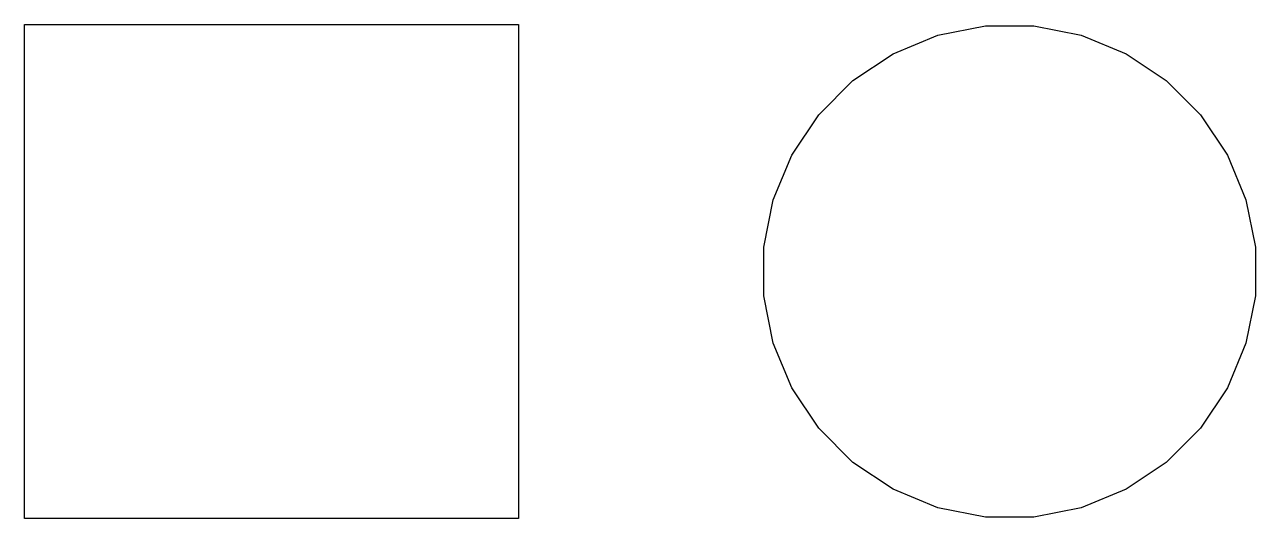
# Model space of a CAD drawing. Header units: millimetres. Extents: x 50.8 to 70.2, y -80.5 to -30.
# Drawn here: x 59.65 to 63.886, y -80.48 to -78.78 of the extents above; entities that cross this region are included whole.
import ezdxf

# ---------------------------------------------------------------- set-up
doc = ezdxf.new("R2010")
doc.units = ezdxf.units.MM
doc.layers.add('B.Mask', color=4, linetype='CONTINUOUS', true_color=0x02ffee)

msp = doc.modelspace()

# ---------------------------------------------------------------- linework, layer by layer
at = {"layer": 'B.Mask', "linetype": 'CONTINUOUS'}
for p, q in [((59.65, -80.48), (59.65, -78.78)), ((59.65, -78.78), (61.35, -78.78)), ((61.35, -78.78), (61.35, -80.48)), ((62.793258, -78.816601), (62.956685, -78.784093)), ((62.956685, -78.784093), (63.123315, -78.784093)), ((63.123315, -78.784093), (63.286742, -78.816601)), ((62.639313, -78.880367), (62.793258, -78.816601)), ((63.286742, -78.816601), (63.440687, -78.880367)), ((62.500766, -78.972941), (62.639313, -78.880367)), ((63.440687, -78.880367), (63.579234, -78.972941)), ((62.382941, -79.090766), (62.500766, -78.972941)), ((63.579234, -78.972941), (63.697059, -79.090766)), ((62.290367, -79.229313), (62.382941, -79.090766)), ((63.697059, -79.090766), (63.789633, -79.229313)), ((62.226601, -79.383258), (62.290367, -79.229313)), ((63.789633, -79.229313), (63.853399, -79.383258)), ((62.194093, -79.546685), (62.226601, -79.383258)), ((63.853399, -79.383258), (63.885907, -79.546685)), ((62.194093, -79.713315), (62.194093, -79.546685)), ((63.885907, -79.546685), (63.885907, -79.713315)), ((62.226601, -79.876742), (62.194093, -79.713315)), ((63.885907, -79.713315), (63.853399, -79.876742)), ((62.290367, -80.030687), (62.226601, -79.876742)), ((63.853399, -79.876742), (63.789633, -80.030687)), ((62.382941, -80.169234), (62.290367, -80.030687)), ((63.789633, -80.030687), (63.697059, -80.169234)), ((62.500766, -80.287059), (62.382941, -80.169234)), ((63.697059, -80.169234), (63.579234, -80.287059)), ((62.639313, -80.379633), (62.500766, -80.287059)), ((63.579234, -80.287059), (63.440687, -80.379633)), ((62.793258, -80.443399), (62.639313, -80.379633)), ((63.440687, -80.379633), (63.286742, -80.443399)), ((61.35, -80.48), (59.65, -80.48)), ((62.956685, -80.475907), (62.793258, -80.443399)), ((63.123315, -80.475907), (62.956685, -80.475907)), ((63.286742, -80.443399), (63.123315, -80.475907))]:
    msp.add_line(p, q, dxfattribs=at)

doc.saveas('drawing.dxf')
